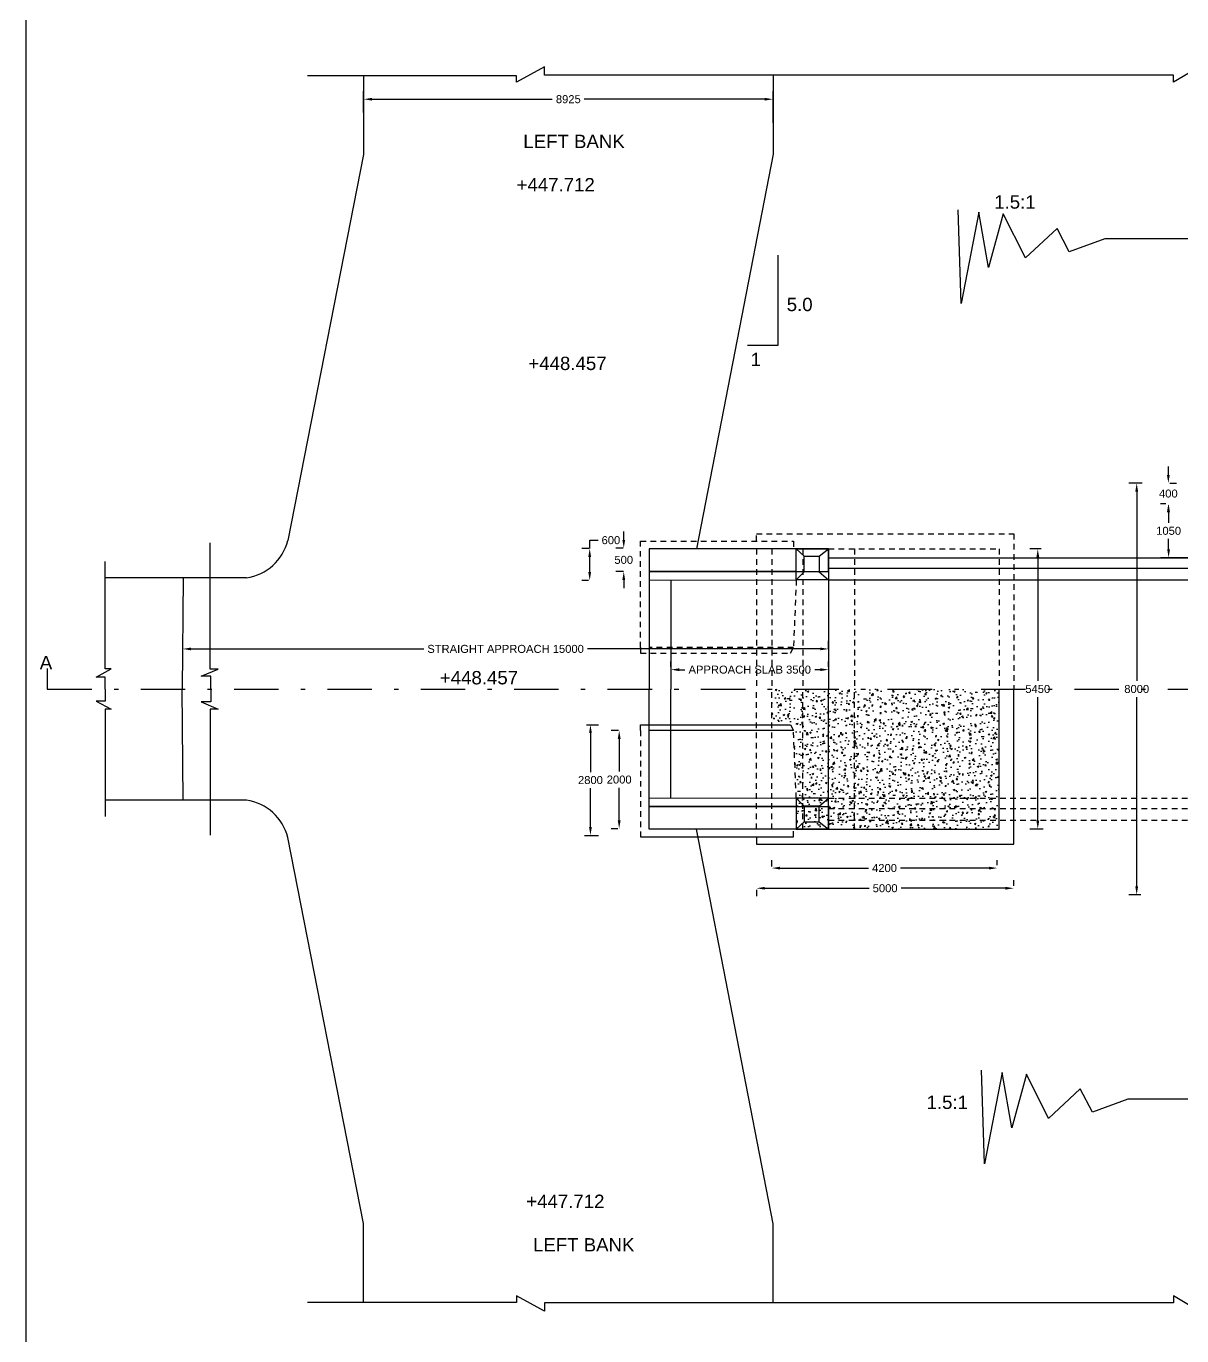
# Model space of a CAD drawing. Header units: inches. Extents: x 0 to 11487, y 0 to 10656.
# Drawn here: x 325.6 to 351.59, y 307.31 to 336.76 of the extents above; entities that cross this region are included whole.
import ezdxf

# ---------------------------------------------------------------- set-up
doc = ezdxf.new("R2010")
doc.units = ezdxf.units.IN
doc.header["$MEASUREMENT"] = 0
doc.linetypes.add('DASHDOT', pattern=[1, 0.5, -0.25, 0, -0.25])
doc.linetypes.add('HIDDEN', pattern=[9.525, 6.35, -3.175])
for name, color, linetype in [('DIMENSION', 255, 'Continuous'), ('DRAWING', 7, 'Continuous'), ('HATCH', 7, 'Continuous'), ('TEXT', 255, 'Continuous')]:
    doc.layers.add(name, color=color, linetype=linetype)
doc.styles.get("Standard").update_dxf_attribs({"font": 'arial.ttf'})
doc.dimstyles.get("Standard").update_dxf_attribs({"dimtxt": 0.18, "dimasz": 0.1875, "dimexe": 0.18, "dimexo": 0.0625, "dimgap": 0.09, "dimtad": 0, "dimtih": 1, "dimtoh": 1, "dimdec": 4, "dimzin": 0, "dimdsep": 46, "dimtxsty": 'Standard', "dimcen": 0.09, "dimadec": 0, "dimazin": 0, "dimtfac": 1, "dimtdec": 4, "dimtofl": 0, "dimtmove": 0, "dimatfit": 3, "dimfxl": 1, "dimtolj": 1, "dimtzin": 0, "dimarcsym": 0})

# ---------------------------------------------------------------- blocks, each defined once
blk = doc.blocks.new('*D135')
at = {"layer": 'Defpoints', "color": 0, "ltscale": 0.02, "transparency": 16777216}
for p in [(342.394, 335.115), (333.184, 334.758), (342.394, 334.519)]:
    blk.add_point(p, dxfattribs=at)
at = {"layer": 'DIMENSION', "color": 0, "lineweight": -2, "ltscale": 0.02, "transparency": 16777216}
for p, q in [((333.184, 334.82), (333.184, 335.295)), ((333.371, 335.115), (337.429, 335.115)), ((342.207, 335.115), (338.148, 335.115)), ((342.394, 334.581), (342.394, 335.295))]:
    blk.add_line(p, q, dxfattribs=at)
at = {"layer": 'DIMENSION', "color": 0, "ltscale": 0.02, "transparency": 16777216}
for points in [[(333.371, 335.146), (333.371, 335.084), (333.184, 335.115)], [(342.207, 335.146), (342.207, 335.084), (342.394, 335.115)]]:
    blk.add_solid(points, dxfattribs=at)
at = {"layer": 'DIMENSION', "color": 0, "ltscale": 0.02, "transparency": 16777216, "insert": (337.789, 335.115), "char_height": 0.18, "attachment_point": 5}
blk.add_mtext('\\A1;8925', dxfattribs=at)
blk = doc.blocks.new('*D136')
at = {"layer": 'Defpoints', "color": 0, "ltscale": 0.02, "transparency": 16777216}
for p in [(329.114, 322.811), (329.114, 322.755), (343.642, 322.696)]:
    blk.add_point(p, dxfattribs=at)
at = {"layer": 'DIMENSION', "color": 0, "lineweight": -2, "ltscale": 0.02, "transparency": 16777216}
for p, q in [((329.114, 322.748), (329.114, 322.575)), ((329.302, 322.755), (334.539, 322.755)), ((343.455, 322.755), (338.217, 322.755)), ((343.642, 322.758), (343.642, 322.935))]:
    blk.add_line(p, q, dxfattribs=at)
at = {"layer": 'DIMENSION', "color": 0, "ltscale": 0.02, "transparency": 16777216}
for points in [[(329.302, 322.786), (329.302, 322.724), (329.114, 322.755)], [(343.455, 322.786), (343.455, 322.724), (343.642, 322.755)]]:
    blk.add_solid(points, dxfattribs=at)
at = {"layer": 'DIMENSION', "color": 0, "ltscale": 0.02, "transparency": 16777216, "insert": (336.378, 322.755), "char_height": 0.18, "attachment_point": 5}
blk.add_mtext('\\A1;STRAIGHT APPROACH 15000', dxfattribs=at)
blk = doc.blocks.new('*D137')
at = {"layer": 'Defpoints', "color": 0, "ltscale": 0.02, "transparency": 16777216}
for p in [(339.036, 325.02), (339.083, 325.02), (339.091, 324.494)]:
    blk.add_point(p, dxfattribs=at)
at = {"layer": 'DIMENSION', "color": 0, "lineweight": -2, "ltscale": 0.02, "transparency": 16777216}
for p, q in [((339.036, 325.208), (339.036, 325.395)), ((339.021, 325.02), (338.856, 325.02)), ((339.029, 324.494), (338.856, 324.494)), ((339.036, 324.307), (339.036, 324.119))]:
    blk.add_line(p, q, dxfattribs=at)
at = {"layer": 'DIMENSION', "color": 0, "ltscale": 0.02, "transparency": 16777216}
for points in [[(339.005, 325.208), (339.067, 325.208), (339.036, 325.02)], [(339.005, 324.307), (339.067, 324.307), (339.036, 324.494)]]:
    blk.add_solid(points, dxfattribs=at)
at = {"layer": 'DIMENSION', "color": 0, "ltscale": 0.02, "transparency": 16777216, "insert": (339.036, 324.757), "char_height": 0.18, "attachment_point": 5}
blk.add_mtext('\\A1;500', dxfattribs=at)
blk = doc.blocks.new('*D138')
at = {"layer": 'Defpoints', "color": 0, "ltscale": 0.02, "transparency": 16777216}
for p in [(338.27, 325.012), (338.31, 325.012), (338.302, 324.295)]:
    blk.add_point(p, dxfattribs=at)
at = {"layer": 'DIMENSION', "color": 0, "lineweight": -2, "ltscale": 0.02, "transparency": 16777216}
for p, q in [((338.27, 325.012), (338.27, 325.2)), ((338.27, 325.2), (338.458, 325.2)), ((338.247, 325.012), (338.09, 325.012)), ((338.27, 324.483), (338.27, 324.825)), ((338.24, 324.295), (338.09, 324.295))]:
    blk.add_line(p, q, dxfattribs=at)
at = {"layer": 'DIMENSION', "color": 0, "ltscale": 0.02, "transparency": 16777216}
for points in [[(338.239, 324.825), (338.302, 324.825), (338.27, 325.012)], [(338.239, 324.483), (338.302, 324.483), (338.27, 324.295)]]:
    blk.add_solid(points, dxfattribs=at)
at = {"layer": 'DIMENSION', "color": 0, "ltscale": 0.02, "transparency": 16777216, "insert": (338.747, 325.2), "char_height": 0.18, "attachment_point": 5}
blk.add_mtext('\\A1;600', dxfattribs=at)
blk = doc.blocks.new('*D139')
at = {"layer": 'Defpoints', "color": 0, "ltscale": 0.02, "transparency": 16777216}
for p in [(340.097, 322.289), (343.642, 322.289), (343.642, 322.289)]:
    blk.add_point(p, dxfattribs=at)
at = {"layer": 'DIMENSION', "color": 0, "lineweight": -2, "ltscale": 0.02, "transparency": 16777216}
for p, q in [((340.097, 322.351), (340.097, 322.469)), ((343.642, 322.351), (343.642, 322.469)), ((340.285, 322.289), (340.409, 322.289)), ((343.455, 322.289), (343.33, 322.289))]:
    blk.add_line(p, q, dxfattribs=at)
at = {"layer": 'DIMENSION', "color": 0, "ltscale": 0.02, "transparency": 16777216}
for points in [[(340.285, 322.32), (340.285, 322.257), (340.097, 322.289)], [(343.455, 322.32), (343.455, 322.257), (343.642, 322.289)]]:
    blk.add_solid(points, dxfattribs=at)
at = {"layer": 'DIMENSION', "color": 0, "ltscale": 0.02, "transparency": 16777216, "insert": (341.87, 322.289), "char_height": 0.18, "attachment_point": 5}
blk.add_mtext('\\A1;APPROACH SLAB 3500', dxfattribs=at)
blk = doc.blocks.new('*D140')
at = {"layer": 'Defpoints', "color": 0, "ltscale": 0.02, "transparency": 16777216}
for p in [(338.982, 320.921), (338.933, 318.713), (338.968, 318.713)]:
    blk.add_point(p, dxfattribs=at)
at = {"layer": 'DIMENSION', "color": 0, "lineweight": -2, "ltscale": 0.02, "transparency": 16777216}
for p, q in [((338.919, 320.921), (338.753, 320.921)), ((338.933, 320.733), (338.933, 319.999)), ((338.933, 318.901), (338.933, 319.635)), ((338.905, 318.713), (338.753, 318.713))]:
    blk.add_line(p, q, dxfattribs=at)
at = {"layer": 'DIMENSION', "color": 0, "ltscale": 0.02, "transparency": 16777216}
for points in [[(338.902, 320.733), (338.965, 320.733), (338.933, 320.921)], [(338.902, 318.901), (338.965, 318.901), (338.933, 318.713)]]:
    blk.add_solid(points, dxfattribs=at)
at = {"layer": 'DIMENSION', "color": 0, "ltscale": 0.02, "transparency": 16777216, "insert": (338.933, 319.817), "char_height": 0.18, "attachment_point": 5}
blk.add_mtext('\\A1;2000', dxfattribs=at)
blk = doc.blocks.new('*D141')
at = {"layer": 'Defpoints', "color": 0, "ltscale": 0.02, "transparency": 16777216}
for p in [(338.134, 321.051), (338.092, 318.561), (338.287, 318.561)]:
    blk.add_point(p, dxfattribs=at)
at = {"layer": 'DIMENSION', "color": 0, "lineweight": -2, "ltscale": 0.02, "transparency": 16777216}
for p, q in [((338.196, 321.051), (338.467, 321.051)), ((338.287, 320.863), (338.287, 319.988)), ((338.287, 318.748), (338.287, 319.624)), ((338.155, 318.561), (338.467, 318.561))]:
    blk.add_line(p, q, dxfattribs=at)
at = {"layer": 'DIMENSION', "color": 0, "ltscale": 0.02, "transparency": 16777216}
for points in [[(338.256, 320.863), (338.318, 320.863), (338.287, 321.051)], [(338.256, 318.748), (338.318, 318.748), (338.287, 318.561)]]:
    blk.add_solid(points, dxfattribs=at)
at = {"layer": 'DIMENSION', "color": 0, "ltscale": 0.02, "transparency": 16777216, "insert": (338.287, 319.806), "char_height": 0.18, "attachment_point": 5}
blk.add_mtext('\\A1;2800', dxfattribs=at)
blk = doc.blocks.new('*D142')
at = {"layer": 'Defpoints', "color": 0, "ltscale": 0.02, "transparency": 16777216}
for p in [(342.364, 317.802), (347.438, 317.828), (347.438, 317.828)]:
    blk.add_point(p, dxfattribs=at)
at = {"layer": 'DIMENSION', "color": 0, "lineweight": -2, "ltscale": 0.02, "transparency": 16777216}
for p, q in [((342.364, 317.864), (342.364, 318.008)), ((342.552, 317.828), (344.539, 317.828)), ((347.25, 317.828), (345.263, 317.828)), ((347.438, 317.89), (347.438, 318.008))]:
    blk.add_line(p, q, dxfattribs=at)
at = {"layer": 'DIMENSION', "color": 0, "ltscale": 0.02, "transparency": 16777216}
for points in [[(342.552, 317.859), (342.552, 317.796), (342.364, 317.828)], [(347.25, 317.859), (347.25, 317.796), (347.438, 317.828)]]:
    blk.add_solid(points, dxfattribs=at)
at = {"layer": 'DIMENSION', "color": 0, "ltscale": 0.02, "transparency": 16777216, "insert": (344.901, 317.828), "char_height": 0.18, "attachment_point": 5}
blk.add_mtext('\\A1;4200', dxfattribs=at)
blk = doc.blocks.new('*D143')
at = {"layer": 'Defpoints', "color": 0, "ltscale": 0.02, "transparency": 16777216}
for p in [(342.021, 317.4), (347.809, 317.374), (347.809, 317.365)]:
    blk.add_point(p, dxfattribs=at)
at = {"layer": 'DIMENSION', "color": 0, "lineweight": -2, "ltscale": 0.02, "transparency": 16777216}
for p, q in [((347.809, 317.428), (347.809, 317.554)), ((342.021, 317.338), (342.021, 317.194)), ((342.209, 317.374), (344.557, 317.374)), ((347.622, 317.374), (345.274, 317.374))]:
    blk.add_line(p, q, dxfattribs=at)
at = {"layer": 'DIMENSION', "color": 0, "ltscale": 0.02, "transparency": 16777216}
for points in [[(342.209, 317.405), (342.209, 317.343), (342.021, 317.374)], [(347.622, 317.405), (347.622, 317.343), (347.809, 317.374)]]:
    blk.add_solid(points, dxfattribs=at)
at = {"layer": 'DIMENSION', "color": 0, "ltscale": 0.02, "transparency": 16777216, "insert": (344.915, 317.374), "char_height": 0.18, "attachment_point": 5}
blk.add_mtext('\\A1;5000', dxfattribs=at)
blk = doc.blocks.new('*D144')
at = {"layer": 'Defpoints', "color": 0, "ltscale": 0.02, "transparency": 16777216}
for p in [(348.487, 325.004), (348.348, 318.704), (348.529, 318.704)]:
    blk.add_point(p, dxfattribs=at)
at = {"layer": 'DIMENSION', "color": 0, "lineweight": -2, "ltscale": 0.02, "transparency": 16777216}
for p, q in [((348.424, 325.004), (348.168, 325.004)), ((348.348, 324.816), (348.348, 322.036)), ((348.348, 318.891), (348.348, 321.672)), ((348.466, 318.704), (348.168, 318.704))]:
    blk.add_line(p, q, dxfattribs=at)
at = {"layer": 'DIMENSION', "color": 0, "ltscale": 0.02, "transparency": 16777216}
for points in [[(348.317, 324.816), (348.38, 324.816), (348.348, 325.004)], [(348.317, 318.891), (348.38, 318.891), (348.348, 318.704)]]:
    blk.add_solid(points, dxfattribs=at)
at = {"layer": 'DIMENSION', "color": 0, "ltscale": 0.02, "transparency": 16777216, "insert": (348.348, 321.854), "char_height": 0.18, "attachment_point": 5}
blk.add_mtext('\\A1;5450', dxfattribs=at)
blk = doc.blocks.new('*D145')
at = {"layer": 'Defpoints', "color": 0, "ltscale": 0.02, "transparency": 16777216}
for p in [(350.761, 326.481), (350.573, 317.226), (350.726, 317.226)]:
    blk.add_point(p, dxfattribs=at)
at = {"layer": 'DIMENSION', "color": 0, "lineweight": -2, "ltscale": 0.02, "transparency": 16777216}
for p, q in [((350.699, 326.481), (350.393, 326.481)), ((350.573, 326.294), (350.573, 322.036)), ((350.573, 317.414), (350.573, 321.672)), ((350.664, 317.226), (350.393, 317.226))]:
    blk.add_line(p, q, dxfattribs=at)
at = {"layer": 'DIMENSION', "color": 0, "ltscale": 0.02, "transparency": 16777216}
for points in [[(350.542, 326.294), (350.604, 326.294), (350.573, 326.481)], [(350.542, 317.414), (350.604, 317.414), (350.573, 317.226)]]:
    blk.add_solid(points, dxfattribs=at)
at = {"layer": 'DIMENSION', "color": 0, "ltscale": 0.02, "transparency": 16777216, "insert": (350.573, 321.854), "char_height": 0.18, "attachment_point": 5}
blk.add_mtext('\\A1;8000', dxfattribs=at)
blk = doc.blocks.new('*D149')
at = {"layer": 'Defpoints', "color": 0, "ltscale": 0.02, "transparency": 16777216}
for p in [(351.256, 326.481), (351.285, 326.015), (351.291, 326.015)]:
    blk.add_point(p, dxfattribs=at)
at = {"layer": 'DIMENSION', "color": 0, "lineweight": -2, "ltscale": 0.02, "transparency": 16777216}
for p, q in [((351.285, 326.669), (351.285, 326.856)), ((351.318, 326.481), (351.465, 326.481)), ((351.228, 326.015), (351.105, 326.015)), ((351.285, 325.827), (351.285, 325.64))]:
    blk.add_line(p, q, dxfattribs=at)
at = {"layer": 'DIMENSION', "color": 0, "ltscale": 0.02, "transparency": 16777216}
for points in [[(351.253, 326.669), (351.316, 326.669), (351.285, 326.481)], [(351.253, 325.827), (351.316, 325.827), (351.285, 326.015)]]:
    blk.add_solid(points, dxfattribs=at)
at = {"layer": 'DIMENSION', "color": 0, "ltscale": 0.02, "transparency": 16777216, "insert": (351.285, 326.248), "char_height": 0.18, "attachment_point": 5}
blk.add_mtext('\\A1;400', dxfattribs=at)
blk = doc.blocks.new('*D150')
at = {"layer": 'Defpoints', "color": 0, "ltscale": 0.02, "transparency": 16777216}
for p in [(351.291, 326.015), (351.291, 324.805), (356.743, 324.805)]:
    blk.add_point(p, dxfattribs=at)
at = {"layer": 'DIMENSION', "color": 0, "lineweight": -2, "ltscale": 0.02, "transparency": 16777216}
for p, q in [((351.228, 326.015), (351.111, 326.015)), ((351.291, 325.827), (351.291, 325.592)), ((351.291, 324.993), (351.291, 325.228)), ((356.681, 324.805), (351.111, 324.805))]:
    blk.add_line(p, q, dxfattribs=at)
at = {"layer": 'DIMENSION', "color": 0, "ltscale": 0.02, "transparency": 16777216}
for points in [[(351.259, 325.827), (351.322, 325.827), (351.291, 326.015)], [(351.259, 324.993), (351.322, 324.993), (351.291, 324.805)]]:
    blk.add_solid(points, dxfattribs=at)
at = {"layer": 'DIMENSION', "color": 0, "ltscale": 0.02, "transparency": 16777216, "insert": (351.291, 325.41), "char_height": 0.18, "attachment_point": 5}
blk.add_mtext('\\A1;1050', dxfattribs=at)

msp = doc.modelspace()

# ---------------------------------------------------------------- hatches: boundary and pattern name
at = {"layer": 'HATCH', "ltscale": 0.02}
h = msp.add_hatch(dxfattribs=at)
h.set_pattern_fill('AR-CONC', color=256, scale=0.05, style=0)
h.set_pattern_definition([(50, (-5.45257, -78.99097), (0.35863009, -0.03137607), [0.0375, -0.4125]), (355, (-5.45257, -78.99097), (-0.06937567, 0.37609607), [0.03, -0.33]), (100.4514, (-5.4227, -78.9936), (0.2892547, 0.34471977), [0.0318701, -0.35057106]), (46.1842, (-5.45257, -78.89097), (0.53362052, -0.0827595), [0.05625, -0.61875]), (96.6356, (-5.4081, -78.89786), (0.46733135, 0.48705894), [0.04780514, -0.5258565]), (351.1842, (-5.45257, -78.89097), (0.467331, 0.4870593), [0.045, -0.495]), (21, (-5.40257, -78.91597), (0.29845353, -0.20130945), [0.0375, -0.4125]), (326, (-5.40257, -78.91597), (0.12165767, 0.36257502), [0.03, -0.33]), (71.4514, (-5.3777, -78.93274), (0.42011131, 0.16126525), [0.0318701, -0.35057106]), (37.5, (-5.45257, -78.99097), (0.006079928, 0.166446927), [0, -0.326, 0, -0.335, 0, -0.33125]), (7.5, (-5.45257, -78.99097), (0.13153477, 0.197205856), [0, -0.191, 0, -0.3185, 0, -0.12625]), (327.5, (-5.56407, -78.99097), (0.266911218, -0.011277436), [0, -0.125, 0, -0.39, 0, -0.5175]), (317.5, (-5.61407, -78.99097), (0.29159308, 0.05005249), [0, -0.1625, 0, -0.259, 0, -0.3675])])
h.paths.add_polyline_path([(343.06747, 321.8538), (342.36447, 321.8538), (342.36447, 321.05053), (342.78388, 321.05053), (342.85296, 320.92055), (342.91635, 319.39827), (343.06747, 319.39827)])
h.paths.add_polyline_path([(343.64214, 321.8538), (343.06747, 321.8538), (343.06747, 319.39827), (343.64214, 319.39827)])
h.paths.add_polyline_path([(344.22304, 321.8538), (343.64214, 321.8538), (343.64214, 319.39827), (344.22304, 319.39827)])
h.paths.add_polyline_path([(347.47641, 321.8538), (344.22304, 321.8538), (344.22304, 319.39827), (347.47641, 319.39827)])
h.paths.add_polyline_path([(347.47641, 318.90216), (344.22304, 318.90216), (344.22304, 318.70373), (347.47641, 318.70373)])
h.paths.add_polyline_path([(347.47641, 319.16379), (344.22304, 319.16379), (344.22304, 318.90216), (347.47641, 318.90216)])
h.paths.add_polyline_path([(347.47641, 319.39827), (344.22304, 319.39827), (344.22304, 319.16379), (347.47641, 319.16379)])
h.paths.add_polyline_path([(344.22304, 318.90216), (343.64214, 318.90216), (343.64214, 318.70373), (344.22304, 318.70373)])
h.paths.add_polyline_path([(344.22304, 319.16379), (343.64214, 319.16379), (343.64214, 318.90216), (344.22304, 318.90216)])
h.paths.add_polyline_path([(344.22304, 319.39827), (343.64214, 319.39827), (343.64214, 319.16379), (344.22304, 319.16379)])
h.paths.add_polyline_path([(343.43277, 319.21334), (343.09142, 319.21334), (343.09142, 318.86904), (343.43277, 318.86904)])
h.paths.add_polyline_path([(343.64214, 319.39827), (343.06747, 319.39827), (343.06747, 319.24504), (343.09142, 319.22075), (343.43277, 319.22075)])
h.paths.add_polyline_path([(343.64214, 319.39827), (343.43277, 319.22075), (343.43277, 319.21334), (343.64214, 319.21334)])
h.paths.add_polyline_path([(343.64214, 319.21334), (343.43277, 319.21334), (343.43277, 318.86904), (343.64214, 318.70373)])
h.paths.add_polyline_path([(343.43277, 318.86904), (343.09142, 318.86904), (343.06747, 318.84642), (343.06747, 318.70373), (343.64214, 318.70373)])
h.paths.add_polyline_path([(343.06747, 318.84642), (342.91635, 318.70373), (343.06747, 318.70373)])
h.paths.add_polyline_path([(343.06747, 319.21334), (342.91635, 319.21334), (342.91635, 318.70373), (343.06747, 318.84642)])
h.paths.add_polyline_path([(342.91635, 319.39827), (342.91635, 319.21334), (343.06747, 319.21334), (343.06747, 319.24504)])
h.paths.add_polyline_path([(343.06747, 319.39827), (342.91635, 319.39827), (343.06747, 319.24504)])

# ---------------------------------------------------------------- linework, layer by layer
at = {"layer": 'DIMENSION', "ltscale": 0.02}
for points in [[(352.50864, 331.97479), (349.85489, 331.97479), (349.05482, 331.68242), (348.78162, 332.20868), (348.0694, 331.54599), (347.57185, 332.54002), (347.24013, 331.3316), (347.02545, 332.579), (346.62548, 330.52273), (346.55716, 332.62773)], [(341.81579, 329.58643), (342.50732, 329.58643), (342.50732, 331.60929)], [(353.03053, 312.62958), (350.37678, 312.62958), (349.57671, 312.33721), (349.30351, 312.86347), (348.59129, 312.20078), (348.09374, 313.19481), (347.76202, 311.98639), (347.54734, 313.23379), (347.14737, 311.17752), (347.07905, 313.28252)]]:
    msp.add_lwpolyline(points, dxfattribs=at)
at = {"layer": 'DRAWING', "linetype": 'HIDDEN', "ltscale": 0.02}
for p, q in [((339.41095, 325.17583), (342.85296, 325.17583)), ((339.41095, 322.78705), (339.41095, 325.17583)), ((342.91635, 324.30932), (342.85296, 322.78705)), ((342.85296, 322.78705), (339.60448, 322.78705)), ((339.41095, 320.92055), (339.41095, 318.53177)), ((342.91635, 319.39827), (342.85296, 320.92055))]:
    msp.add_line(p, q, dxfattribs=at)
at = {"layer": 'DRAWING', "ltscale": 0.02}
for p, q in [((342.85296, 320.92055), (339.60448, 320.92055)), ((339.41095, 318.53177), (342.85296, 318.53177))]:
    msp.add_line(p, q, dxfattribs=at)
for points in [[(359.15952, 335.67938), (352.00415, 335.67938), (352.00415, 335.85365), (351.39918, 335.49772), (351.39918, 335.65499), (337.2501, 335.65499), (337.2501, 335.8406), (336.62243, 335.49794), (336.62243, 335.64375), (331.92323, 335.64375)], [(333.18135, 335.64375), (333.18584, 333.8721), (331.47906, 325.19397)], [(342.39402, 335.65499), (342.39402, 333.87942), (340.67499, 325.00387)], [(329.74804, 321.8538), (329.74804, 322.14292), (329.52883, 322.14292), (329.91355, 322.30339), (329.73596, 322.30339), (329.73596, 325.14169)], [(343.09142, 324.83856), (342.91635, 325.00387)], [(343.43277, 324.83856), (343.64214, 325.00387)], [(343.64214, 324.80544), (359.15952, 324.80544)], [(327.37317, 321.8538), (327.37317, 322.12364), (327.17026, 322.12364), (327.50925, 322.30724), (327.37077, 322.30724), (327.37077, 324.72373)], [(343.64214, 324.57095), (359.15952, 324.57095)], [(330.55101, 324.35634), (327.37, 324.35634)], [(329.12661, 324.35634), (329.10687, 321.8538)], [(339.60448, 324.30325), (339.60448, 321.8538)], [(340.09744, 324.30415), (340.09744, 321.8538)], [(343.09142, 324.48684), (342.91635, 324.30932)], [(343.43277, 324.48684), (343.64214, 324.30932)], [(343.64214, 324.30932), (359.15952, 324.30932)], [(343.64214, 324.30325), (343.64214, 321.8538)], [(327.37317, 321.8538), (327.37317, 321.58396), (327.17026, 321.58396), (327.50925, 321.40036), (327.37077, 321.40036), (327.37077, 318.98386)], [(329.12661, 319.35126), (329.10687, 321.8538)], [(329.74804, 321.8538), (329.74804, 321.56468), (329.52883, 321.56468), (329.91355, 321.40421), (329.73596, 321.40421), (329.73596, 318.5659)], [(339.60448, 319.40435), (339.60448, 321.8538)], [(340.09744, 319.40345), (340.09744, 321.8538)], [(342.02123, 318.53177), (342.02123, 318.36429), (347.80944, 318.36429), (347.80944, 321.8538)], [(343.64214, 319.40435), (343.64214, 321.8538)], [(343.64214, 318.70373), (347.47641, 318.70373), (347.47641, 321.8538)], [(339.41095, 320.92055), (339.41095, 321.05053), (342.78388, 321.05053), (342.85296, 320.92055)], [(330.55101, 319.35126), (327.37, 319.35126)], [(343.09142, 319.22075), (342.91635, 319.39827)], [(343.43277, 319.22075), (343.64214, 319.39827)], [(342.39402, 308.05261), (342.39402, 309.82817), (340.67499, 318.70373)], [(343.09142, 318.86904), (342.91635, 318.70373)], [(343.43277, 318.86904), (343.64214, 318.70373)], [(333.18135, 308.06385), (333.18584, 309.83549), (331.47906, 318.51363)], [(359.15952, 308.02822), (352.00415, 308.02822), (352.00415, 307.85395), (351.39918, 308.20988), (351.39918, 308.05261), (337.2501, 308.05261), (337.2501, 307.867), (336.62243, 308.20966), (336.62243, 308.06385), (331.92323, 308.06385)]]:
    msp.add_lwpolyline(points, dxfattribs=at)
at = {"layer": 'DRAWING', "linetype": 'HIDDEN', "ltscale": 0.02}
for points in [[(342.02123, 325.17583), (342.02123, 325.3433), (347.80944, 325.3433), (347.80944, 321.8538)], [(342.85296, 325.17583), (342.85296, 325.00387)], [(342.02068, 325.00387), (342.02068, 321.8538)], [(342.36447, 325.00387), (342.36447, 321.85886)], [(343.06747, 325.00387), (343.06747, 321.85886)], [(343.64214, 325.00387), (347.47641, 325.00387), (347.47641, 321.8538)], [(344.22304, 325.00387), (344.22304, 321.85886)], [(339.41095, 322.78705), (339.41095, 322.65707), (342.78388, 322.65707), (342.85296, 322.78705)], [(342.02068, 318.70373), (342.02068, 321.8538)], [(342.36447, 318.70373), (342.36447, 321.84873)], [(343.06747, 318.70373), (343.06747, 321.84873)], [(344.22304, 318.70373), (344.22304, 321.84873)], [(343.64214, 319.39827), (359.15952, 319.39827)], [(343.64214, 319.16379), (359.15952, 319.16379)], [(343.64214, 318.90216), (359.15952, 318.90216)], [(342.85296, 318.53177), (342.85296, 318.70373)]]:
    msp.add_lwpolyline(points, dxfattribs=at)
at = {"layer": 'DRAWING', "ltscale": 0.02}
for points in [[(343.64214, 325.00387), (339.60829, 325.00387), (339.60829, 324.49426), (343.64214, 324.49426)], [(342.91635, 325.00387), (343.64214, 325.00387), (343.64214, 324.30932), (342.91635, 324.30932)], [(343.09142, 324.83856), (343.43277, 324.83856), (343.43277, 324.48684), (343.09142, 324.48684)], [(342.91635, 324.49426), (339.60446, 324.49426), (339.60446, 324.30325), (342.91635, 324.30932)], [(342.91635, 319.21334), (339.60446, 319.21334), (339.60446, 319.40435), (342.91635, 319.39827)], [(343.64214, 318.70373), (339.60829, 318.70373), (339.60829, 319.21334), (343.64214, 319.21334)], [(342.91635, 318.70373), (343.64214, 318.70373), (343.64214, 319.39827), (342.91635, 319.39827)], [(343.09142, 318.86904), (343.43277, 318.86904), (343.43277, 319.22075), (343.09142, 319.22075)]]:
    msp.add_lwpolyline(points, close=True, dxfattribs=at)
at = {"layer": 'DRAWING', "linetype": 'DASHDOT', "ltscale": 2}
msp.add_lwpolyline([(326.07146, 322.31462), (326.07146, 321.8538), (392.65759, 321.8538), (392.63544, 322.94288)], dxfattribs=at)
at = {"layer": 'DRAWING', "ltscale": 0.02}
for centre, start, end in [((330.39982, 325.45678), 277.822922, 346.314013), ((330.39982, 318.25082), 13.685987, 82.177078)]:
    msp.add_arc(centre, 1.11078, start, end, dxfattribs=at)
at = {"layer": 'TEXT', "ltscale": 0.02}
msp.add_lwpolyline([(325.59584, 356.84996), (431.69822, 356.84996), (431.69822, 282.48208), (325.59584, 282.48208)], close=True, dxfattribs=at)

# ---------------------------------------------------------------- texts
at = {"layer": 'TEXT'}
for s, p in [('LEFT BANK', (336.77661, 334.0176)), ('+447.712', (336.62478, 333.04284)), ('1.5:1', (347.3681, 332.65437)), ('5.0', (342.70127, 330.35019)), ('+448.457', (336.89084, 329.0259)), ('1', (341.88916, 329.11351)), ('A', (325.90171, 322.29865)), ('+448.457', (334.8996, 321.95857)), ('1.5:1', (345.8456, 312.41125)), ('+447.712', (336.84263, 310.18562)), ('LEFT BANK', (336.99446, 309.20717))]:
    msp.add_text(s, height=0.3, dxfattribs=at).set_placement(p)

# ---------------------------------------------------------------- dimensions: what is measured, and where the dimension line sits
at = {"layer": 'DIMENSION', "ltscale": 0.02}
for base, p1, p2, text, picture, middle in [((342.39402, 335.11516), (333.1836, 334.75793), (342.39402, 334.51859), '8925', '*D135', (337.78881, 335.11516)), ((329.11441, 322.75517), (343.64214, 322.69589), (329.11441, 322.81051), 'STRAIGHT APPROACH 15000', '*D136', (336.37828, 322.75517)), ((343.64214, 322.28873), (340.09744, 322.28873), (343.64214, 322.28873), 'APPROACH SLAB 3500', '*D139', (341.86979, 322.28873)), ((347.43791, 317.82769), (342.36447, 317.80152), (347.43791, 317.82769), '4200', '*D142', (344.90119, 317.82769)), ((347.80944, 317.37391), (342.02123, 317.40008), (347.80944, 317.36517), '5000', '*D143', (344.91533, 317.37391))]:
    dim = msp.add_linear_dim(base=base, p1=p1, p2=p2, text=text, dimstyle='Standard', dxfattribs=at)
    dim.commit()
    dim.dimension.update_dxf_attribs({"geometry": picture, "text_midpoint": middle})
for base, p1, p2, text, picture, middle in [((351.2847, 326.01478), (351.25561, 326.48126), (351.2905, 326.01478), '400', '*D149', (351.2847, 326.24802)), ((350.57297, 317.22633), (350.76128, 326.48126), (350.72639, 317.22633), '8000', '*D145', (350.57297, 321.8538)), ((351.2905, 324.80544), (351.2905, 326.01478), (356.74307, 324.80544), '1050', '*D150', (351.2905, 325.41011)), ((339.03602, 325.02034), (339.09127, 324.49426), (339.08339, 325.02034), '500', '*D137', (339.03602, 324.7573)), ((338.27047, 325.01246), (338.30208, 324.29508), (338.30996, 325.01246), '600', '*D138', (338.747, 325.19996)), ((348.34834, 318.70373), (348.48672, 325.00387), (348.52861, 318.70373), '5450', '*D144', (348.34834, 321.8538)), ((338.28683, 318.56072), (338.1339, 321.05053), (338.09217, 318.56072), '2800', '*D141', (338.28683, 319.80563)), ((338.93325, 318.71345), (338.98188, 320.92055), (338.96798, 318.71345), '2000', '*D140', (338.93325, 319.817))]:
    dim = msp.add_linear_dim(base=base, p1=p1, p2=p2, angle=90, text=text, dimstyle='Standard', dxfattribs=at)
    dim.commit()
    dim.dimension.update_dxf_attribs({"geometry": picture, "text_midpoint": middle})

doc.saveas('drawing.dxf')
